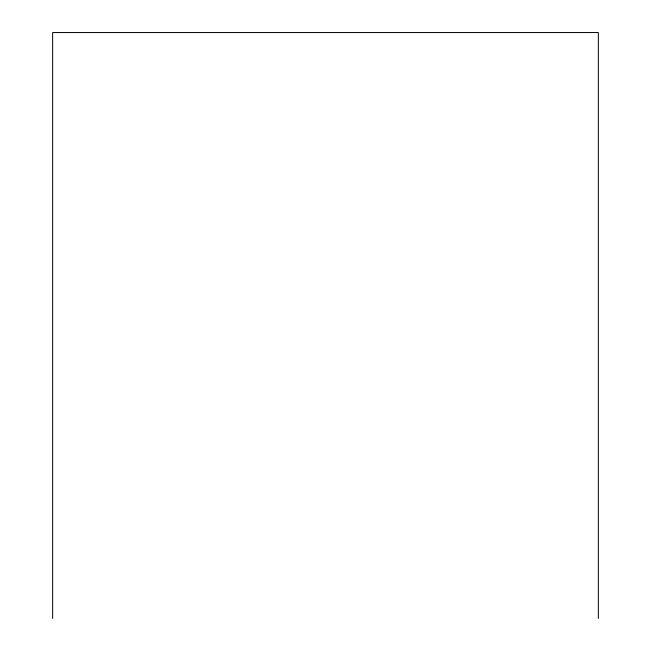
<?xml version="1.0" encoding="UTF-8"?>
<svg xmlns="http://www.w3.org/2000/svg" width="651" height="651" viewBox="0 0 651 651"><rect width="100%" height="100%" fill="white"/><g stroke="black" fill="none" stroke-linecap="round" stroke-linejoin="round"><path stroke-width="0.98" d="M598.35 618.45L598.35 32.55L52.65 32.55L52.65 618.45"/></g></svg>
